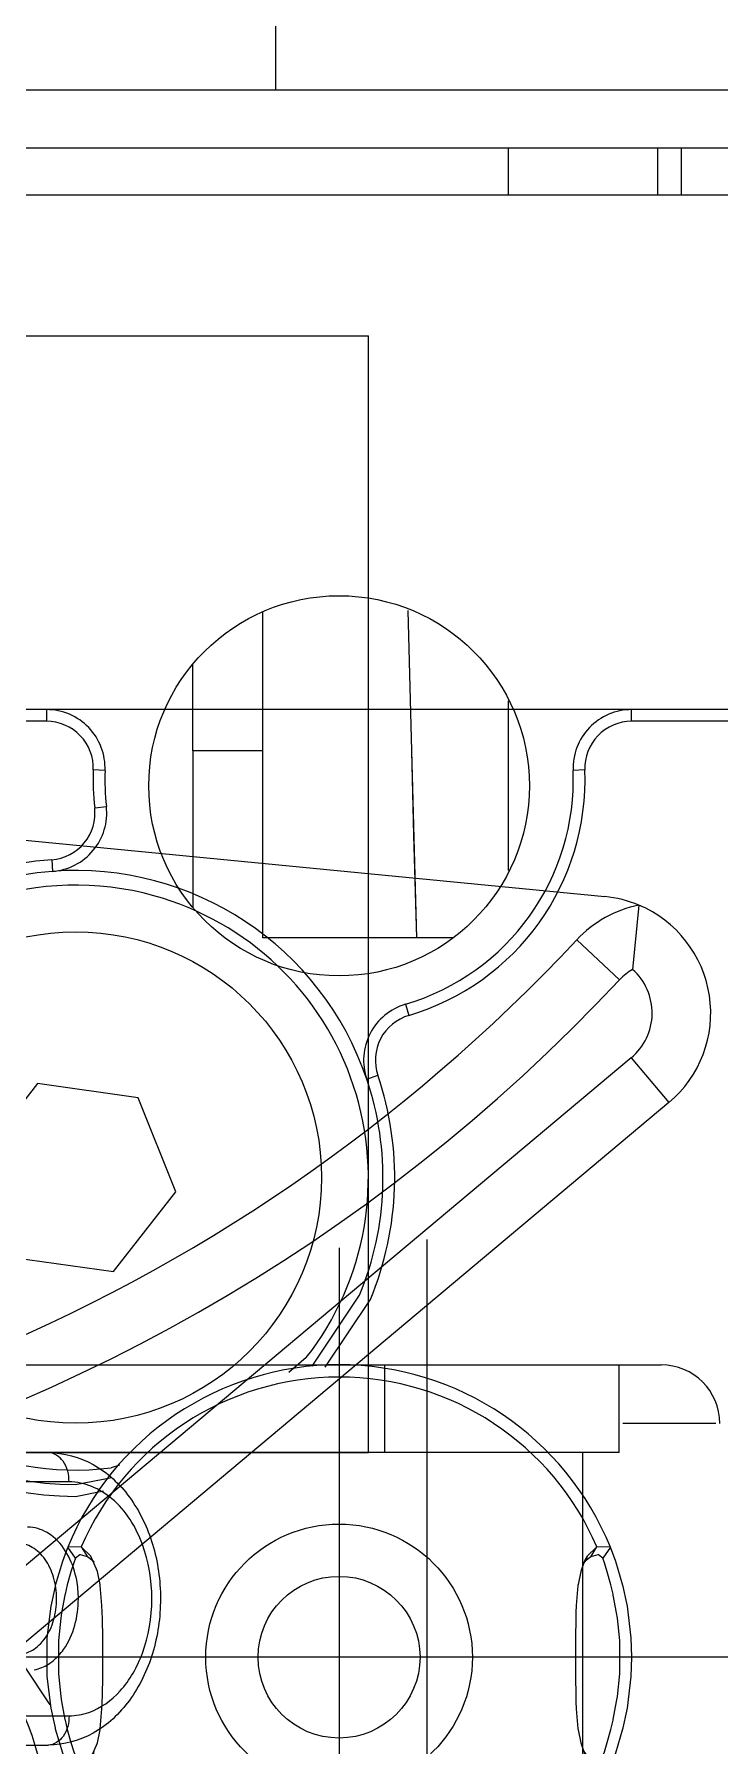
# Model space of a CAD drawing. Header units: millimetres. Extents: x -97344 to -49824, y -57049 to -40247.
# Drawn here: x -69277.37 to -69265.66, y -52811.9 to -52782.64 of the extents above; entities that cross this region are included whole.
import ezdxf

# ---------------------------------------------------------------- set-up
doc = ezdxf.new("R2010")
doc.units = ezdxf.units.MM
doc.header["$LTSCALE"] = 200
doc.linetypes.add('DOT_CENTER', pattern=[14, 12, -1, 0, -1])
for name, color, linetype in [('1', 7, 'Continuous'), ('2', 7, 'Continuous'), ('DIM', 3, 'Continuous'), ('LAY0001', 7, 'Continuous'), ('LAY0002', 7, 'Continuous'), ('LAY0012', 7, 'Continuous')]:
    doc.layers.add(name, color=color, linetype=linetype)

# ---------------------------------------------------------------- blocks, each defined once
blk = doc.blocks.new('23-D1024-A_DV_LOCATION_PIN_Absen-PL__338', base_point=(431.261, -3.18))
at = {"color": 7, "linetype": 'Continuous'}
for p, q in [((431.595, 3.644), (431.525, 3.457)), ((431.617, 3.699), (431.595, 3.644)), ((431.847, 3.704), (431.617, 3.699)), ((431.747, 3.513), (431.72, 3.436)), ((431.821, 3.569), (431.747, 3.513)), ((431.834, 3.57), (431.821, 3.569)), ((431.952, 3.537), (431.834, 3.57)), ((432.013, 3.547), (431.847, 3.704)), ((432.049, 3.464), (431.952, 3.537)), ((432.124, 3.287), (432.013, 3.547)), ((432.039, 3.479), (432.013, 3.547)), ((440.487, 3.547), (440.441, 3.466)), ((440.548, 3.537), (440.451, 3.464)), ((440.487, 3.547), (440.461, 3.479)), ((440.653, 3.704), (440.487, 3.547)), ((440.666, 3.57), (440.548, 3.537)), ((440.883, 3.699), (440.653, 3.704)), ((440.679, 3.569), (440.666, 3.57)), ((440.753, 3.513), (440.679, 3.569)), ((440.78, 3.436), (440.753, 3.513)), ((440.975, 3.457), (440.883, 3.699)), ((431.525, 3.457), (431.403, 3.045)), ((431.671, 3.28), (431.609, 3.057)), ((431.72, 3.436), (431.671, 3.28)), ((432.069, 3.433), (432.039, 3.479)), ((432.065, 3.452), (432.049, 3.464)), ((432.169, 3.06), (432.124, 3.287)), ((440.376, 3.287), (440.331, 3.06)), ((440.441, 3.466), (440.376, 3.287)), ((440.461, 3.479), (440.431, 3.433)), ((440.451, 3.464), (440.436, 3.453)), ((440.829, 3.28), (440.78, 3.436)), ((440.891, 3.057), (440.829, 3.28)), ((441.097, 3.045), (440.975, 3.457)), ((431.399, 3.03), (431.327, 2.692)), ((431.403, 3.045), (431.399, 3.03)), ((431.609, 3.057), (431.571, 2.897)), ((432.171, 3.044), (432.169, 3.06)), ((432.201, 2.701), (432.171, 3.044)), ((440.329, 3.044), (440.299, 2.701)), ((440.331, 3.06), (440.329, 3.044)), ((440.929, 2.897), (440.891, 3.057)), ((441.101, 3.03), (441.097, 3.045)), ((441.164, 2.741), (441.101, 3.03)), ((431.327, 2.692), (431.261, 2.149)), ((431.567, 2.883), (431.51, 2.579)), ((431.571, 2.897), (431.567, 2.883)), ((432.209, 2.473), (432.201, 2.701)), ((440.299, 2.701), (440.294, 2.584)), ((440.933, 2.883), (440.929, 2.897)), ((440.99, 2.579), (440.933, 2.883)), ((441.173, 2.692), (441.164, 2.741)), ((441.239, 2.149), (441.173, 2.692)), ((431.497, 2.489), (431.458, 2.104)), ((431.51, 2.579), (431.497, 2.489)), ((432.213, 2.152), (432.209, 2.473)), ((440.291, 2.473), (440.287, 2.152)), ((440.294, 2.584), (440.291, 2.473)), ((441.003, 2.489), (440.99, 2.579)), ((441.042, 2.104), (441.003, 2.489)), ((431.261, 2.149), (431.261, 1.49)), ((431.458, 2.104), (431.458, 1.535)), ((432.213, 1.488), (432.213, 2.152)), ((440.287, 2.152), (440.287, 1.488)), ((441.042, 1.535), (441.042, 2.104)), ((441.25, 1.82), (441.239, 2.149)), ((441.239, 1.49), (441.25, 1.82)), ((431.261, 1.49), (431.327, 0.948)), ((431.458, 1.535), (431.497, 1.15)), ((432.209, 1.166), (432.213, 1.488)), ((440.287, 1.488), (440.291, 1.166)), ((441.003, 1.15), (441.042, 1.535)), ((441.173, 0.948), (441.239, 1.49)), ((431.327, 0.948), (431.399, 0.61)), ((431.497, 1.15), (431.51, 1.06)), ((431.51, 1.06), (431.567, 0.756)), ((432.171, 0.595), (432.201, 0.938)), ((432.201, 0.938), (432.209, 1.166)), ((440.291, 1.166), (440.294, 1.055)), ((440.294, 1.055), (440.299, 0.938)), ((440.299, 0.938), (440.329, 0.595)), ((440.933, 0.756), (440.99, 1.06)), ((440.99, 1.06), (441.003, 1.15)), ((441.101, 0.61), (441.164, 0.898)), ((441.164, 0.898), (441.173, 0.948)), ((431.399, 0.61), (431.403, 0.594)), ((431.403, 0.594), (431.525, 0.183)), ((431.567, 0.756), (431.571, 0.742)), ((431.571, 0.742), (431.609, 0.583)), ((432.169, 0.58), (432.171, 0.595)), ((440.329, 0.595), (440.331, 0.58)), ((440.891, 0.583), (440.929, 0.742)), ((440.929, 0.742), (440.933, 0.756)), ((440.975, 0.183), (441.097, 0.594)), ((441.097, 0.594), (441.101, 0.61)), ((431.609, 0.583), (431.671, 0.359)), ((431.671, 0.359), (431.72, 0.203)), ((432.013, 0.092), (432.124, 0.353)), ((432.124, 0.353), (432.169, 0.58)), ((440.331, 0.58), (440.376, 0.353)), ((440.376, 0.353), (440.441, 0.173)), ((440.78, 0.203), (440.829, 0.359)), ((440.829, 0.359), (440.891, 0.583)), ((431.525, 0.183), (431.595, -0.005)), ((431.72, 0.203), (431.747, 0.126)), ((431.747, 0.126), (431.821, 0.07)), ((431.821, 0.07), (431.834, 0.07)), ((431.834, 0.07), (431.952, 0.102)), ((431.847, -0.064), (432.013, 0.092)), ((431.952, 0.102), (432.049, 0.175)), ((432.013, 0.092), (432.039, 0.16)), ((432.039, 0.16), (432.069, 0.206)), ((432.049, 0.175), (432.065, 0.187)), ((440.431, 0.206), (440.461, 0.16)), ((440.436, 0.187), (440.451, 0.175)), ((440.441, 0.173), (440.487, 0.092)), ((440.451, 0.175), (440.548, 0.102)), ((440.461, 0.16), (440.487, 0.092)), ((440.487, 0.092), (440.653, -0.064)), ((440.548, 0.102), (440.666, 0.07)), ((440.666, 0.07), (440.679, 0.07)), ((440.679, 0.07), (440.753, 0.126)), ((440.753, 0.126), (440.78, 0.203)), ((440.883, -0.06), (440.975, 0.183)), ((431.595, -0.005), (431.617, -0.06)), ((431.617, -0.06), (431.847, -0.064)), ((440.653, -0.064), (440.883, -0.06))]:
    blk.add_line(p, q, dxfattribs=at)
at = {"color": 140, "linetype": 'Continuous'}
for p, q in [((431.747, 3.513), (431.617, 3.699)), ((431.847, 3.704), (431.952, 3.537)), ((440.548, 3.537), (440.653, 3.704)), ((440.883, 3.699), (440.753, 3.513)), ((431.617, -0.06), (431.747, 0.126)), ((431.952, 0.102), (431.847, -0.064)), ((440.653, -0.064), (440.548, 0.102)), ((440.753, 0.126), (440.883, -0.06))]:
    blk.add_line(p, q, dxfattribs=at)
for radius in [2.276, 1.382]:
    blk.add_circle((436.25, 1.82), radius, dxfattribs=at)
at = {"color": 7, "linetype": 'Continuous'}
for start, end in [(22.0771, 157.9229), (202.0771, 337.9229)]:
    blk.add_arc((436.25, 1.82), 5, start, end, dxfattribs=at)
at = {"color": 140, "linetype": 'Continuous'}
for start, end in [(23.1678, 156.8322), (203.1678, 336.8322)]:
    blk.add_arc((436.25, 1.82), 4.789, start, end, dxfattribs=at)
at = {"layer": '1', "color": 1, "linetype": 'DOT_CENTER'}
for p, q in [((436.25, 8.82), (436.25, -5.18)), ((443.25, 1.82), (429.25, 1.82))]:
    blk.add_line(p, q, dxfattribs=at)
blk = doc.blocks.new('PH_23_COMPONENTS_BASESTAND-0_5m_Absen-PL__347', base_point=(431.261, -23.18))
blk.add_blockref('23-D1024-A_DV_LOCATION_PIN_Absen-PL__338', (431.261, -3.18))
blk = doc.blocks.new('23-D1020-B_EXTRUSION-MAIN-BODY_BASESTAND-0_5m_Absen-PL__363', base_point=(418.75, -61.98))
at = {"color": 7, "linetype": 'Continuous'}
for p, q in [((431.254, 18.02), (428.881, 18.02)), ((441.246, 18.02), (431.254, 18.02)), ((892.007, 18.02), (441.246, 18.02)), ((431.254, 17.82), (428.964, 17.82)), ((892.007, 17.82), (441.246, 17.82)), ((435.79, 6.798), (436.6, 8.011)), ((436.012, 6.778), (436.785, 7.934)), ((431.75, 4.77), (432.369, 4.893)), ((431.75, 4.57), (432.225, 4.664)), ((431.319, 1.008), (430.286, 2.555))]:
    blk.add_line(p, q, dxfattribs=at)
at = {"color": 140, "linetype": 'Continuous'}
for p, q in [((431.254, 18.02), (431.254, 17.82)), ((441.246, 17.82), (441.246, 18.02)), ((432.253, 16.98), (432.053, 16.988)), ((440.447, 16.988), (440.247, 16.98)), ((432.077, 16.343), (432.276, 16.366)), ((431.342, 15.454), (431.357, 15.255)), ((437.386, 12.984), (437.442, 12.793)), ((436.722, 11.705), (436.912, 11.769))]:
    blk.add_line(p, q, dxfattribs=at)
at = {"color": 7, "linetype": 'Continuous'}
for centre, radius, start, end in [((431.254, 17.02), 1, 357.7076, 90), ((441.246, 17.02), 1, 90, 182.2924), ((431.254, 17.02), 0.8, 357.7076, 90), ((441.246, 17.02), 0.8, 90, 182.2924), ((436.25, 16.82), 4.2, 177.7076, 186.5174), ((436.25, 16.82), 4, 177.7076, 186.5174), ((436.25, 16.82), 4, 286.4922, 2.2924), ((436.25, 16.82), 4.2, 286.4922, 2.2924), ((431.282, 16.252), 0.8, 274.2915, 6.5174), ((431.282, 16.252), 1, 274.2915, 6.5174), ((431.75, 10.02), 5.45, 94.2915, 270), ((431.75, 10.02), 5.25, 94.2915, 270), ((431.75, 10.02), 5.25, 18.7182, 94.2915), ((437.669, 12.025), 1, 106.4922, 198.7182), ((437.669, 12.025), 0.8, 106.4922, 198.7182), ((431.75, 10.02), 5.25, 337.5001, 18.7182), ((431.75, 10.02), 5.45, 337.4997, 18.718), ((426.75, -0.98), 4.5, 218.8518, 151.1482)]:
    blk.add_arc(centre, radius, start, end, dxfattribs=at)
blk = doc.blocks.new('23-D1023-B_CURAVLE-PLATE-RIGHT_Absen-PL__364', base_point=(865.652, -91.98))
at = {"color": 7, "linetype": 'Continuous'}
for p, q in [((928.524, 16.016), (940.789, 14.824)), ((941.368, 14.678), (941.261, 13.579)), ((941.239, 12.067), (920.965, -4.945)), ((941.881, 11.301), (921.608, -5.711))]:
    blk.add_line(p, q, dxfattribs=at)
at = {"color": 140, "linetype": 'Continuous'}
for p, q in [((941.04, 13.401), (940.309, 14.084)), ((941.239, 12.067), (941.881, 11.301))]:
    blk.add_line(p, q, dxfattribs=at)
at = {"color": 7, "linetype": 'Continuous'}
for centre, radius, start, end in [((918.75, 34.22), 29.5, 217.5551, 316.9552), ((941.771, 12.719), 2, 101.6151, 136.9552), ((940.596, 12.833), 2, 67.2804, 84.4477), ((940.596, 12.833), 2, 310, 67.2804), ((941.771, 12.719), 1, 120.6279, 136.9552), ((940.596, 12.833), 1, 310, 48.2676), ((918.75, 34.22), 30.5, 248.5714, 316.9552)]:
    blk.add_arc(centre, radius, start, end, dxfattribs=at)
blk = doc.blocks.new('CHEESE-HEAD-HEXAGON-SOCKET-BOLT_ISO-7379_M5-6_5x10_A2-70_STAINLESS-STEEL_2__365', base_point=(426.75, 5.02))
at = {"color": 7, "linetype": 'Continuous'}
for p, q in [((431.101, 11.626), (430.035, 10.261)), ((432.817, 11.384), (431.101, 11.626)), ((433.465, 9.778), (432.817, 11.384)), ((430.035, 10.261), (430.683, 8.655)), ((432.399, 8.414), (433.465, 9.778)), ((430.683, 8.655), (432.399, 8.414)), ((435.69, 6.941), (435.394, 6.686)), ((432.502, 5.104), (432.359, 5.057))]:
    blk.add_line(p, q, dxfattribs=at)
at = {"color": 140, "linetype": 'Continuous'}
blk.add_circle((431.75, 10.02), 4.2, dxfattribs=at)
at = {"color": 7, "linetype": 'Continuous'}
for start, end in [(74.4931, 276.9929), (321.993, 74.4931)]:
    blk.add_arc((431.75, 10.02), 5, start, end, dxfattribs=at)
blk = doc.blocks.new('Top1', base_point=(668.75, -75.52))
for name, p in [('23-D1020-B_EXTRUSION-MAIN-BODY_BASESTAND-0_5m_Absen-PL__363', (418.75, -61.98)), ('23-D1023-B_CURAVLE-PLATE-RIGHT_Absen-PL__364', (865.652, -91.98)), ('CHEESE-HEAD-HEXAGON-SOCKET-BOLT_ISO-7379_M5-6_5x10_A2-70_STAINLESS-STEEL_2__365', (426.75, 5.02)), ('PH_23_COMPONENTS_BASESTAND-0_5m_Absen-PL__347', (431.261, -23.18))]:
    blk.add_blockref(name, p)
blk = doc.blocks.new('*U1521')
blk.add_blockref('Top1', (0, -50.114))
blk = doc.blocks.new('*U1522')
at = {"layer": 'DIM', "color": 0, "linetype": 'ByBlock', "lineweight": -2, "transparency": 16777216}
for p in [(0, 0), (500, 0)]:
    blk.add_blockref('*U1521', p, dxfattribs=at)
blk = doc.blocks.new('2250')
at = {"color": 7, "linetype": 'Continuous'}
for p, q in [((-45571.361, -64410.54), (-45571.361, -64407.443)), ((-45576.815, -64410.54), (-45438.201, -64410.54)), ((-45341.981, -64411.54), (-45576.708, -64411.54)), ((-45567.394, -64411.54), (-45567.394, -64412.34)), ((-45564.846, -64411.54), (-45564.846, -64412.34)), ((-45564.845, -64411.54), (-45564.845, -64412.34)), ((-45564.431, -64412.34), (-45564.431, -64411.54)), ((-45099.048, -64412.34), (-45576.514, -64412.34)), ((-45571.581, -64425.04), (-45571.581, -64419.461)), ((-45569.04, -64421.84), (-45569.101, -64419.443)), ((-45572.781, -64421.84), (-45572.781, -64420.363)), ((-45567.394, -64420.989), (-45567.394, -64423.89)), ((-45572.781, -64421.84), (-45572.781, -64424.516)), ((-45571.581, -64421.84), (-45572.781, -64421.84)), ((-45569.002, -64423.285), (-45569.04, -64421.84)), ((-45568.954, -64425.04), (-45569.04, -64421.84)), ((-45568.954, -64425.04), (-45569.002, -64423.285)), ((-45568.331, -64425.04), (-45571.581, -64425.04)), ((-45576.174, -64432.34), (-45564.781, -64432.34)), ((-45563.849, -64433.34), (-45565.433, -64433.34)), ((-45566.123, -64433.84), (-45566.123, -64477.34))]:
    blk.add_line(p, q, dxfattribs=at)
blk.add_circle((-45570.281, -64422.44), 3.25, dxfattribs=at)
blk.add_arc((-45564.781, -64433.34), 1, 0, 90, dxfattribs=at)
at = {"layer": '2', "color": 7, "linetype": 'Continuous'}
for p, q in [((-45569.498, -64433.84), (-45569.498, -64432.34)), ((-45565.498, -64433.84), (-45565.498, -64432.34)), ((-45565.498, -64433.84), (-45576.164, -64433.84))]:
    blk.add_line(p, q, dxfattribs=at)
blk.add_arc((-45576.441, -64436.34), 1.337, 359.9893, 0.2318, dxfattribs=at)
for points, knots in [([(-45575.104, -64436.334), (-45575.104, -64436.212), (-45575.129, -64436.031), (-45575.213, -64435.81), (-45575.296, -64435.666), (-45575.397, -64435.547), (-45575.514, -64435.458), (-45575.642, -64435.402), (-45575.731, -64435.39), (-45575.775, -64435.39)], [0, 0, 0, 0, 0.286824, 0.423939, 0.553908, 0.675699, 0.789428, 0.896577, 1, 1, 1, 1]), ([(-45575.776, -64437.29), (-45575.732, -64437.29), (-45575.641, -64437.277), (-45575.513, -64437.221), (-45575.396, -64437.131), (-45575.295, -64437.011), (-45575.212, -64436.867), (-45575.128, -64436.645), (-45575.104, -64436.462), (-45575.104, -64436.34)], [0, 0, 0, 0, 0.10337, 0.210481, 0.324205, 0.446024, 0.576041, 0.713202, 1, 1, 1, 1])]:
    blk.add_open_spline(points, degree=3, knots=knots, dxfattribs=at)
at = {"layer": 'LAY0001', "color": 7, "linetype": 'Continuous'}
for p, q in [((-45574.892, -64434.34), (-45576.174, -64434.34)), ((-45576.309, -64438.34), (-45574.892, -64438.34)), ((-45589.974, -64438.84), (-45575.245, -64438.84))]:
    blk.add_line(p, q, dxfattribs=at)
for points, knots in [([(-45575.245, -64433.84), (-45574.981, -64433.84), (-45574.431, -64433.993), (-45573.804, -64434.589), (-45573.417, -64435.409), (-45573.287, -64436.34), (-45573.418, -64437.271), (-45573.805, -64438.09), (-45574.431, -64438.686), (-45574.981, -64438.84), (-45575.245, -64438.84)], [0, 0, 0, 0, 0.11448, 0.234598, 0.363847, 0.50006, 0.636256, 0.765462, 0.88554, 1, 1, 1, 1]), ([(-45574.892, -64434.34), (-45574.892, -64434.217), (-45574.938, -64433.988), (-45575.149, -64433.84), (-45575.245, -64433.84)], [0, 0, 0, 0, 0.559761, 1, 1, 1, 1]), ([(-45573.64, -64435.409), (-45573.749, -64435.116), (-45574.052, -64434.596), (-45574.63, -64434.34), (-45574.892, -64434.34)], [0, 0, 0, 0, 0.544331, 1, 1, 1, 1]), ([(-45575.166, -64435.279), (-45575.198, -64435.253), (-45575.325, -64435.162), (-45575.484, -64435.115), (-45575.599, -64435.115)], [0, 0, 0, 0, 0.264575, 1, 1, 1, 1]), ([(-45574.733, -64436.34), (-45574.733, -64436.233), (-45574.766, -64435.849), (-45574.947, -64435.457), (-45575.166, -64435.279)], [0, 0, 0, 0, 0.273407, 1, 1, 1, 1]), ([(-45575.166, -64437.401), (-45575.097, -64437.345), (-45574.834, -64437.052), (-45574.733, -64436.641), (-45574.733, -64436.34)], [0, 0, 0, 0, 0.226777, 1, 1, 1, 1]), ([(-45575.486, -64437.554), (-45575.4, -64437.538), (-45575.286, -64437.491), (-45575.19, -64437.42), (-45575.166, -64437.401)], [0, 0, 0, 0, 0.73827, 1, 1, 1, 1]), ([(-45574.556, -64438.282), (-45574.351, -64438.212), (-45573.957, -64437.922), (-45573.727, -64437.504), (-45573.64, -64437.27)], [0, 0, 0, 0, 0.463946, 1, 1, 1, 1]), ([(-45574.892, -64438.34), (-45574.892, -64438.462), (-45574.938, -64438.691), (-45575.149, -64438.84), (-45575.245, -64438.84)], [0, 0, 0, 0, 0.559761, 1, 1, 1, 1])]:
    blk.add_open_spline(points, degree=3, knots=knots, dxfattribs=at)
for points in [[(-45573.64, -64437.27), (-45573.424, -64436.689), (-45573.424, -64435.991), (-45573.64, -64435.409)], [(-45574.892, -64438.34), (-45574.778, -64438.34), (-45574.663, -64438.319), (-45574.556, -64438.282)]]:
    blk.add_open_spline(points, degree=3, dxfattribs=at)
at = {"layer": 'LAY0002', "color": 7, "linetype": 'Continuous'}
for p, q in [((-45587.781, -64414.748), (-45569.781, -64414.748)), ((-45569.781, -64433.84), (-45569.781, -64414.748)), ((-45587.781, -64433.84), (-45569.781, -64433.84))]:
    blk.add_line(p, q, dxfattribs=at)
at = {"layer": 'LAY0012', "color": 7, "linetype": 'Continuous'}
blk.add_line((-45568.781, -64430.199), (-45568.781, -64466.337), dxfattribs=at)
blk = doc.blocks.new('*U1514')
at = {"layer": 'DIM', "color": 3}
blk.add_blockref('2250', (45347.11, 64440.647), dxfattribs=at)
blk = doc.blocks.new('*U1516')
at = {"layer": 'DIM', "color": 0, "linetype": 'ByBlock', "lineweight": -2, "transparency": 16777216}
blk.add_blockref('*U1514', (500, 0), dxfattribs=at)

msp = doc.modelspace()

# ---------------------------------------------------------------- block references
at = {"layer": 'DIM', "color": 3}
for name, p in [('*U1522', (-69539.665, -52837.614)), ('*U1516', (-69548.994, -52813.697))]:
    msp.add_blockref(name, p, dxfattribs=at)

doc.saveas('drawing.dxf')
